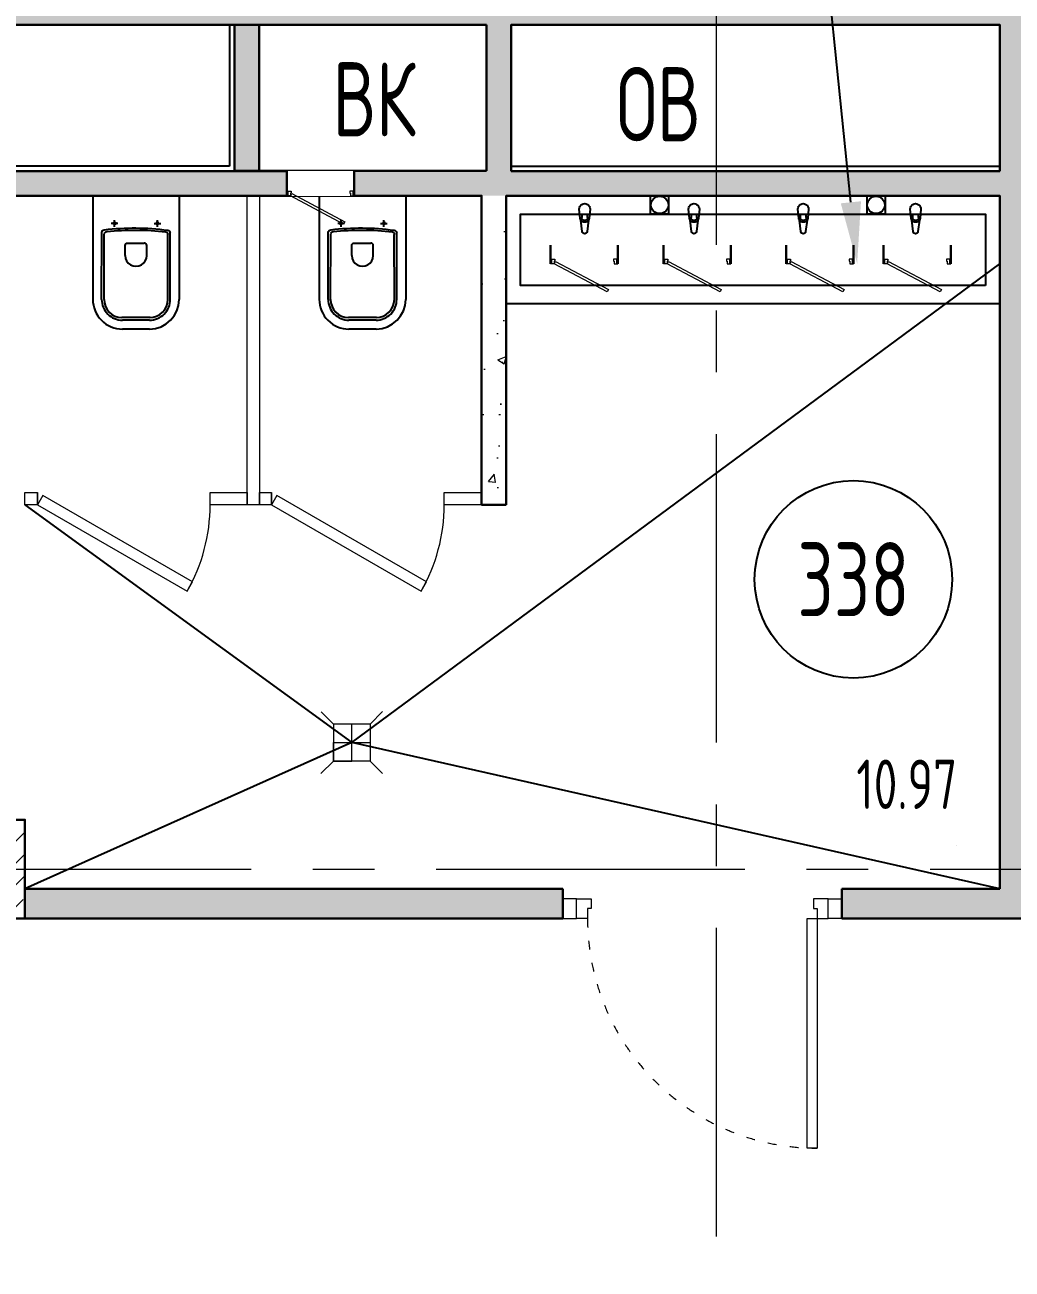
# Model space of a CAD drawing. Header units: millimetres. Extents: x -360149 to 682031, y -35655 to 209517.
# Drawn here: x 75842 to 79841, y 116981 to 122020 of the extents above; entities that cross this region are included whole.
import ezdxf
from ezdxf import colors
from ezdxf.entities.mleader import LeaderData, LeaderLine
from ezdxf.enums import TextEntityAlignment as Align
from ezdxf.math import Vec2, Vec3

# ---------------------------------------------------------------- set-up
doc = ezdxf.new("R2010")
doc.units = ezdxf.units.MM
doc.header["$MEASUREMENT"] = 0
doc.linetypes.add('ACAD_ISO03W100', pattern=[30, 12, -18])
doc.linetypes.add('CENTER', pattern=[2, 1.25, -0.25, 0.25, -0.25])
doc.layers.get('0').update_dxf_attribs({"color": 250, "lineweight": 9})
doc.layers.get('Defpoints').update_dxf_attribs({"color": 6})
for name, color, linetype, lineweight in [('АР_Выноски АПР', 7, 'Continuous', 5), ('АР_Двери', 175, 'Continuous', 18), ('АР_Колонны', 250, 'Continuous', 30), ('АР_Колонны Штрих', 250, 'Continuous', 5), ('АР_Маркер экспликации', 239, 'Continuous', 13), ('АР_Номер помещения', 1, 'Continuous', 25), ('АР_Оси', 195, 'Continuous', 9), ('АР_Отметки', 250, 'Continuous', 15), ('АР_Перегородки газоблок', 165, 'Continuous', 30), ('АР_Перегородки газоблок_Штрих', 165, 'Continuous', 5), ('АР_Перегородки сантехнические', 216, 'Continuous', 9), ('АР_Помещения_площадь', 19, 'Continuous', 9)]:
    doc.layers.add(name, color=color, linetype=linetype, lineweight=lineweight)
for name, color, linetype in [('АР_Отверстия', 251, 'Continuous'), ('Тонкая', 7, 'Continuous'), ('ТХ_ВК_оборуд.ТХ', 250, 'Continuous'), ('ТХ_ВК_трапы', 5, 'Continuous'), ('ТХ_дозаторы', 7, 'Continuous'), ('ТХ_сантехника', 253, 'Continuous')]:
    doc.layers.add(name, color=color, linetype=linetype)
doc.styles.add('ICOCPEUR', font='isocpeur.ttf')
doc.styles.add('ISOCPEUR', font='isocpeur.ttf', dxfattribs={"width": 0.7})
doc.styles.get("Standard").update_dxf_attribs({"font": 'isocpeur.ttf', "width": 0.7})

# ---------------------------------------------------------------- blocks, each defined once
blk = doc.blocks.new('*U11')
for p, q in [((0, 0), (0, 50)), ((700, 0), (700, 50))]:
    blk.add_line(p, q)
blk.add_lwpolyline([(0, 0), (606.2, -350), (628.1, -312.1), (21.9, 37.9)], close=True)
blk.add_arc((0, 0), 700, 330, 0)
blk = doc.blocks.new('*U9')
for p, q in [((0, 0), (0, 50)), ((700, 0), (700, 50))]:
    blk.add_line(p, q)
blk.add_lwpolyline([(0, 0), (606.2, -350), (628.1, -312.1), (21.9, 37.9)], close=True)
blk.add_arc((0, 0), 700, 330, 0)
blk = doc.blocks.new('*U224')
at = {"layer": 'АР_Номер помещения', "color": 7}
blk.add_circle((-19759, 1654.6), 400, dxfattribs=at)
at = {"layer": 'АР_Помещения_площадь', "color": 7}
blk.add_line((-19343.4, 578), (-19343.4, 578), dxfattribs=at)
at = {"color": 7, "style": 'ISOCPEUR', "width": 0.7, "flags": 1}
blk.add_attdef('КАТЕГОРИЯ', (-499.2, -2092.2), '', height=250, dxfattribs=at)
at = {"layer": 'АР_Номер помещения', "color": 7, "style": 'ISOCPEUR', "width": 0.7}
blk.add_attdef('НОМЕР_ПОМЕЩЕНИЯ', text='', height=300, dxfattribs=at).set_placement((-19759, 1654.6), align=Align.MIDDLE_CENTER)
at = {"layer": 'АР_Помещения_площадь', "color": 7, "lineweight": 30, "width": 0.7, "flags": 104}
blk.add_attdef('ИМЯ_ПОМЕЩЕНИЯ', text='', height=100, dxfattribs=at).set_placement((157.6, 1217.1), align=Align.MIDDLE_CENTER)
at = {"layer": 'АР_Помещения_площадь', "color": 7, "style": 'ISOCPEUR', "width": 0.7}
blk.add_attdef('ПЛОЩАДЬ_ПОМЕЩЕНИЯ', text='', height=200, dxfattribs=at).set_placement((-19338.5, 824.5), align=Align.MIDDLE_RIGHT)
blk = doc.blocks.new('*U360')
for points in [[(-55, -80), (-55, 0), (-115, 0), (-115, -40), (-100, -40), (-100, -80), (-55, -80)], [(0, 0), (0, -80), (-55, -80), (-55, 0), (0, 0)], [(-1130, 0), (-1130, -80), (-1075, -80), (-1075, 0), (-1130, 0)], [(-1075, -80), (-1075, 0), (-1015, 0), (-1015, -40), (-1030, -40), (-1030, -80), (-1075, -80)]]:
    blk.add_lwpolyline(points)
blk.add_lwpolyline([(-100, -80), (-100, -1010), (-140, -1010), (-140, -80)], close=True)
at = {"linetype": 'ACAD_ISO03W100', "ltscale": 3}
blk.add_arc((-100, -80), 930, 180, 270, dxfattribs=at)
blk = doc.blocks.new('унитаз поликлиники')
for p, q in [((0, 175), (0, -175)), ((0, 175), (420, 175)), ((420, 138.7), (149.6, 138.7)), ((420, 129), (156.8, 128.7)), ((125.6, 86.7), (99.5, 86.7)), ((112.4, 73.1), (112.4, 100.2)), ((494, 57.1), (494, -57.1)), ((504, 55), (504, -55)), ((540, 55), (540, -55)), ((191.9, -33.7), (191.9, 33.7)), ((242.4, 43.7), (201.9, 43.7)), ((242.4, -43.7), (201.9, -43.7)), ((125.5, -86.5), (99.4, -86.5)), ((112.3, -73), (112.3, -100.1)), ((420, -139), (147.9, -138.7)), ((420, -129), (155.2, -128.7)), ((0, -175), (420, -175))]:
    blk.add_line(p, q)
for centre, radius, start, end in [((420, 55), 120, 0, 90), ((420.5, 55.2), 83.5, 359.8619, 90.3335), ((420, 55), 74, 0, 90), ((242.4, 0), 43.7, 270, 90), ((420, -55), 120, 270, 0), ((420, -55), 84, 270, 0), ((420, -55), 74, 270, 358.4018)]:
    blk.add_arc(centre, radius, start, end)
at = {"extrusion": (0, 0, -1)}
for centre, major_axis, ratio, start_param, end_param in [((1158.1, 0), (-731, -726.4), 0.993775, 0.659849, 0.910919), ((984.1, 0), (-23.4, -941.4), 0.89728, 1.422258, 1.677847), ((149.5, 127.3), (-5.6, -10.5), 0.821373, 1.269211, 2.570669), ((154.4, 119.8), (-5.61, -7.72), 0.798093, 1.232924, 2.686723), ((112.4, 86.8), (3.55, 3.55), 1, 5.504025, 11.78721), ((201.9, -33.5), (4.12, -9.49), 0.964797, 0.42926, 1.943413), ((147.9, -127.5), (5.4, -10.4), 0.836443, 0.56114, 1.877577), ((155.2, -117.5), (5.3, -10.4), 0.842984, 0.549902, 1.8819)]:
    blk.add_ellipse(centre, major_axis=major_axis, ratio=ratio, start_param=start_param, end_param=end_param, dxfattribs=at)
for centre, major_axis, ratio, start_param, end_param in [((201.9, 33.5), (4.12, 9.49), 0.964797, 0.42926, 1.943413), ((112.3, -86.6), (3.54, -3.55), 1, 5.504025, 11.78721)]:
    blk.add_ellipse(centre, major_axis=major_axis, ratio=ratio, start_param=start_param, end_param=end_param)
blk = doc.blocks.new('_DotSmall')
at = {"color": 0, "linetype": 'ByBlock', "const_width": 0.5}
blk.add_lwpolyline([(-0.0625, 0, 1), (0.0625, 0, 1)], format="xyb", close=True, dxfattribs=at)
blk = doc.blocks.new('A$C500e89c7')
at = {"ltscale": 100}
blk.add_circle((-36.5, 37.3), 35.3, dxfattribs=at)
at = {"layer": 'ТХ_дозаторы', "ltscale": 100}
blk.add_lwpolyline([(-73, 74.7), (0, 74.7), (0, 0), (-73, 0)], close=True, dxfattribs=at)
blk = doc.blocks.new('*U987')
at = {"color": 7}
blk.add_wipeout([(-565, 60), (445, 60), (445, -218), (-565, -218)], dxfattribs=at)
for p, q in [((-530, 60), (-565, 60)), ((-550, 60), (-550, -10)), ((-550, -10), (-550, 60)), ((-510, 60), (-530, 60)), ((-510, 20), (-510, 60)), ((-500, 20), (-510, 20)), ((-500, -10), (-500, 20)), ((380, -10), (380, 20)), ((380, 20), (390, 20)), ((390, 20), (390, 60)), ((390, 60), (410, 60)), ((410, 60), (445, 60)), ((430, 60), (430, -10)), ((430, -10), (430, 60)), ((-565, -10), (-530, -10)), ((-530, -10), (-500, -10)), ((410, -10), (380, -10)), ((445, -10), (410, -10))]:
    blk.add_line(p, q)
at = {"lineweight": 30}
for p, q in [((-565, 60), (-565, -218)), ((445, 60), (445, -218))]:
    blk.add_line(p, q, dxfattribs=at)
blk.add_lwpolyline([(389, 60), (370, 25), (-424, 448), (-406, 483)], close=True)
blk = doc.blocks.new('*U988')
at = {"color": 7}
blk.add_wipeout([(-565, 60), (445, 60), (445, -314), (-565, -314)], dxfattribs=at)
for p, q in [((-530, 60), (-565, 60)), ((-550, 60), (-550, -10)), ((-550, -10), (-550, 60)), ((-510, 60), (-530, 60)), ((-510, 20), (-510, 60)), ((-500, 20), (-510, 20)), ((-500, -10), (-500, 20)), ((380, -10), (380, 20)), ((380, 20), (390, 20)), ((390, 20), (390, 60)), ((390, 60), (410, 60)), ((410, 60), (445, 60)), ((430, 60), (430, -10)), ((430, -10), (430, 60)), ((-565, -10), (-530, -10)), ((-530, -10), (-500, -10)), ((410, -10), (380, -10)), ((445, -10), (410, -10))]:
    blk.add_line(p, q)
at = {"lineweight": 30}
for p, q in [((-565, 60), (-565, -314)), ((445, 60), (445, -314))]:
    blk.add_line(p, q, dxfattribs=at)
blk.add_lwpolyline([(389, 60), (370, 25), (-424, 448), (-406, 483)], close=True)
blk = doc.blocks.new('Трап ТХ')
at = {"layer": 'ТХ_ВК_трапы', "color": 5, "lineweight": 0}
for p, q in [((305243.2, -196674.3), (305292.9, -196724.5)), ((305491.2, -196675.5), (305442.2, -196724.5)), ((305292.9, -196724.5), (305292.9, -196874.5)), ((305292.9, -196724.5), (305442.2, -196724.5)), ((305367.6, -196874.5), (305367.6, -196724.5)), ((305442.2, -196724.5), (305442.2, -196874.5)), ((305442.2, -196799.5), (305292.9, -196799.5)), ((305442.2, -196874.5), (305442.2, -196799.5)), ((305243.2, -196924.3), (305292.9, -196874.5)), ((305292.9, -196874.5), (305442.2, -196874.5)), ((305442.2, -196874.5), (305367.6, -196874.5)), ((305493.2, -196925.5), (305442.2, -196874.5))]:
    blk.add_line(p, q, dxfattribs=at)

msp = doc.modelspace()

# ---------------------------------------------------------------- hatches: boundary and pattern name
at = {"layer": 'АР_Колонны Штрих', "ltscale": 100}
h = msp.add_hatch(dxfattribs=at)
h.set_pattern_fill('ANSI35', color=256, scale=500)
h.set_pattern_definition([(45, (-881609.7, 158672.16), (-88.388348, 88.388348), []), (45, (-881521.31, 158672.16), (-88.388348, 88.388348), [156.25, -31.25, 0, -31.25])])
h.paths.add_polyline_path([(75842.4, 118800.68), (75442.4, 118800.68), (75442.4, 118400.68), (75842.4, 118400.68)])
at = {"layer": 'АР_Перегородки газоблок_Штрих', "ltscale": 100}
h = msp.add_hatch(dxfattribs=at)
h.set_pattern_fill('AR-CONC', color=256, scale=30)
h.set_pattern_definition([(50, (0, -20), (215.17805, -18.82564), [22.5, -247.5]), (355, (0, -20), (-41.6254, 225.65764), [18, -198]), (100.45144, (17.93, -21.57), (173.55265, 206.832), [19.12206, -210.34263]), (46.1842, (0, 40), (320.1724, -49.6558), [33.75, -371.25]), (96.63564, (26.68, 35.86), (280.3986, 292.2356), [28.6831, -315.5141]), (351.18416, (0, 40), (280.3986, 292.2356), [27, -297]), (21, (30, 25), (179.07212, -120.78567), [22.5, -247.5]), (326, (30, 25), (72.9946, 217.545), [18, -198]), (71.45144, (44.92, 14.93), (252.0667, 96.75935), [19.12206, -210.34263]), (37.5, (0, -20), (3.647957, 99.868156), [0, -195.6, 0, -201, 0, -198.75]), (7.5, (0, -20), (78.92086, 118.32351), [0, -114.6, 0, -191.1, 0, -75.75]), (327.5, (-66.9, -20), (160.14673, -6.76646), [0, -75, 0, -234, 0, -310.5]), (317.5, (-96.9, -20), (174.95585, 30.0315), [0, -97.5, 0, -155.4, 0, -220.5])])
h.paths.add_polyline_path([(72392.4, 118500.66), (72077.4, 118500.67), (72077.4, 118380.73), (72612.4, 118380.69), (72612.4, 118500.7), (72492.4, 118500.67), (72492.4, 121328.24), (73872.39, 121328.24), (73872.39, 120076.15), (73972.39, 120076.15), (73972.39, 121328.48), (77692.38, 121328.51), (79791.19, 121328.48), (79791.23, 118520.64), (79891.24, 118520.64), (79891.2, 121328.48), (81877.4, 121328.47), (81877.4, 121428.23), (79891.19, 121428.67), (79891.23, 122019.8), (79791.23, 122019.22), (79791.19, 121428.48), (77812.38, 121428.48), (77812.38, 122020.67), (77712.38, 122020.68), (77712.38, 121428.5), (77712.38, 122000.33), (77712.82, 121428.5), (76790.9, 121428.48), (76790.9, 122020.31), (76690.9, 122020.33), (76690.9, 121428.5), (73972.39, 121428.48), (73972.39, 122000.31), (73972.39, 121428.48), (73992.39, 122019.01), (73872.39, 122019.01), (73872.39, 121428.48), (73872.39, 121428.48), (73872.39, 122000.32), (73872.39, 122000.32), (73872.39, 121428.48), (72492.4, 121428.48), (72492.4, 122020.3), (81877.37, 122020.34), (81877.4, 122120.1), (79891.49, 122120.32), (79890.96, 124400.68), (81442.4, 124400.68), (81442.4, 124500.68), (79791.23, 124500.68), (79791.23, 122120.32), (72492.4, 122120.32), (72492.4, 122240.32), (72392.4, 122240.32)])
h = msp.add_hatch(dxfattribs=at)
h.set_pattern_fill('AR-CONC', color=256, scale=2)
h.set_pattern_definition([(50, (-402410.4, -50233.23), (364.36934, -31.87817), [38.1, -419.1]), (355, (-402410.4, -50233.23), (-70.48684, 382.1137), [30.48, -335.28117]), (100.451445, (-402380.03, -50235.9), (293.8825, 350.2355), [32.38002, -356.1805]), (46.1842, (-402410.4, -50131.63), (542.1581, -84.08466), [57.15, -628.65]), (96.63556, (-402365.2, -50138.63), (474.80827, 494.85225), [48.57005, -534.2712]), (351.18415, (-402410.4, -50131.6), (474.80827, 494.85225), [45.71993, -502.91946]), (21, (-402359.6, -50157.03), (303.22878, -204.5304), [38.1, -419.1]), (326, (-402359.6, -50157.03), (123.60406, 368.37593), [30.48, -335.28]), (71.451445, (-402334.32, -50174.07), (426.83284, 163.84554), [32.38002, -356.17988]), (37.5, (-402410.39, -50233.23), (6.177207, 169.110078), [0, -331.216, 0, -340.36, 0, -336.55]), (7.5, (-402410.4, -50233.23), (133.639325, 200.36115), [0, -194.056, 0, -323.596, 0, -128.27]), (327.5, (-402523.68, -50233.23), (271.18119, -11.457488), [0, -127, 0, -396.24, 0, -525.78]), (317.5, (-402574.48, -50233.23), (296.25836, 50.85298), [0, -165.1, 0, -263.144, 0, -373.38])])
h.paths.add_polyline_path([(77692.37, 121328.48), (77692.37, 120116.17), (77792.37, 120116.14), (77792.37, 121328.48)])
h = msp.add_hatch(dxfattribs=at)
h.set_pattern_fill('AR-CONC', color=256, scale=2)
h.set_pattern_definition([(50, (-402410.38, -50233.2), (364.36934, -31.87817), [38.1, -419.1]), (355, (-402410.38, -50233.2), (-70.48684, 382.1137), [30.48, -335.28117]), (100.451445, (-402380, -50235.87), (293.8825, 350.2355), [32.38002, -356.1805]), (46.1842, (-402410.4, -50131.6), (542.1581, -84.08466), [57.15, -628.65]), (96.63556, (-402365.2, -50138.6), (474.80827, 494.85225), [48.57005, -534.2712]), (351.18415, (-402410.4, -50131.6), (474.80827, 494.85225), [45.71993, -502.91946]), (21, (-402359.58, -50157), (303.22878, -204.5304), [38.1, -419.1]), (326, (-402359.58, -50157), (123.60406, 368.37593), [30.48, -335.28]), (71.451445, (-402334.3, -50174.06), (426.83284, 163.84554), [32.38002, -356.17988]), (37.5, (-402410.38, -50233.21), (6.177207, 169.110078), [0, -331.216, 0, -340.36, 0, -336.55]), (7.5, (-402410.38, -50233.21), (133.639325, 200.36115), [0, -194.056, 0, -323.596, 0, -128.27]), (327.5, (-402523.66, -50233.21), (271.18119, -11.457488), [0, -127, 0, -396.24, 0, -525.78]), (317.5, (-402574.46, -50233.21), (296.25836, 50.85298), [0, -165.1, 0, -263.144, 0, -373.38])])
h.paths.add_polyline_path([(77692.38, 121328.48), (77692.39, 120116.18), (77792.39, 120116.15), (77792.39, 121328.48)])
h = msp.add_hatch(dxfattribs=at)
h.set_pattern_fill('AR-CONC', color=256, scale=30)
h.set_pattern_definition([(50, (0, 0), (215.17805, -18.82564), [22.5, -247.5]), (355, (0, 0), (-41.6254, 225.65764), [18, -198]), (100.45144, (17.93, -1.57), (173.55265, 206.832), [19.12206, -210.34263]), (46.1842, (0, 60), (320.1724, -49.6558), [33.75, -371.25]), (96.63564, (26.68, 55.86), (280.3986, 292.2356), [28.6831, -315.5141]), (351.18416, (0, 60), (280.3986, 292.2356), [27, -297]), (21, (30, 45), (179.07212, -120.78567), [22.5, -247.5]), (326, (30, 45), (72.9946, 217.545), [18, -198]), (71.45144, (44.92, 34.93), (252.0667, 96.75935), [19.12206, -210.34263]), (37.5, (0, 0), (3.647957, 99.868156), [0, -195.6, 0, -201, 0, -198.75]), (7.5, (0, 0), (78.92086, 118.32351), [0, -114.6, 0, -191.1, 0, -75.75]), (327.5, (-66.9, 0), (160.14673, -6.76646), [0, -75, 0, -234, 0, -310.5]), (317.5, (-96.9, 0), (174.95585, 30.0315), [0, -97.5, 0, -155.4, 0, -220.5])])
h.paths.add_polyline_path([(78020.74, 118400.6), (78020.74, 118520.6), (75842.4, 118520.68), (75842.39, 118400.68)])
h.paths.add_polyline_path([(79151.33, 118520.68), (79151.33, 118400.67), (81442.39, 118400.68), (81442.4, 118520.68)])

# ---------------------------------------------------------------- linework, layer by layer
at = {"layer": 'Defpoints', "ltscale": 100}
for points in [[(76670.9, 121448.51), (73992.39, 121448.51), (73992.39, 122020.32), (76670.9, 122020.32)], [(77812.38, 121448.47), (79791.23, 121448.47), (79791.23, 122020.28), (77812.38, 122020.28)]]:
    msp.add_lwpolyline(points, close=True, dxfattribs=at)
at = {"layer": 'АР_Колонны', "ltscale": 100}
msp.add_lwpolyline([(75442.4, 118800.68), (75842.4, 118800.68), (75842.4, 118400.68), (75442.4, 118400.68)], close=True, dxfattribs=at)
at = {"layer": 'АР_Оси', "linetype": 'CENTER', "ltscale": 1000}
for p, q in [((78642.4, 134363.15), (78642.4, 78630.8)), ((45508.7, 118600.68), (128687.11, 118600.68))]:
    msp.add_line(p, q, dxfattribs=at)
at = {"layer": 'АР_Перегородки газоблок', "ltscale": 100}
msp.add_line((81877.4, 118400.68), (79151.33, 118400.66), dxfattribs=at)
for points in [[(76876.32, 122020.32), (73972.39, 122020.32)], [(77712.38, 122020.32), (76687.39, 122020.32)], [(76690.9, 121428.51), (76690.9, 122020.32)], [(76790.9, 122020.32), (76790.9, 121428.48)], [(77712.38, 121428.51), (77712.38, 122020.32)], [(77812.38, 122020.32), (77812.38, 121428.48)], [(79791.23, 122020.31), (77812.38, 122020.31)], [(79791.23, 122020.31), (79791.19, 121428.48)], [(73972.39, 121428.48), (76963.82, 121428.49)], [(76687.39, 121428.5), (77712.38, 121428.5)], [(77812.38, 121428.48), (79791.19, 121428.48)], [(77692.39, 120076.15), (77692.39, 121328.51), (73972.39, 121328.51)], [(77692.38, 121328.48), (77692.38, 121328.51)], [(77792.39, 121328.48), (79791.19, 121328.51)], [(77792.39, 121328.48), (77792.39, 120076.15)], [(79791.19, 121328.48), (79791.23, 118520.66)], [(77692.37, 120076.14), (77692.37, 121200.31)], [(77792.37, 121200.31), (77792.37, 120076.14)], [(77792.37, 120076.14), (77692.37, 120076.14)], [(77792.39, 120076.15), (77692.39, 120076.15)], [(78020.74, 118520.61), (78020.74, 118400.6), (75802.4, 118400.66)], [(75842.4, 118520.54), (78020.74, 118520.54)], [(79151.33, 118520.68), (79151.33, 118400.67)], [(79151.33, 118520.65), (79791.23, 118520.67)]]:
    msp.add_lwpolyline(points, dxfattribs=at)
at = {"layer": 'АР_Перегородки сантехнические', "lineweight": 0}
for points in [[(76742.37, 121328.49), (76792.37, 121328.49), (76792.37, 120076.14), (76742.37, 120076.14)], [(75892.86, 120126.14), (75892.86, 120076.14), (75842.38, 120076.14), (75842.38, 120126.14)], [(76742.37, 120126.14), (76742.37, 120076.14), (76592.86, 120076.14), (76592.86, 120126.14)], [(76840.83, 120126.14), (76840.83, 120076.14), (76792.37, 120076.14), (76792.37, 120126.14)], [(77692.37, 120126.14), (77692.37, 120076.14), (77540.83, 120076.14), (77540.83, 120126.14)]]:
    msp.add_lwpolyline(points, close=True, dxfattribs=at)
at = {"layer": 'Тонкая', "ltscale": 500}
msp.add_lwpolyline([(75842.38, 120076.14), (77166.75, 119113.5), (75842.4, 118520.93)], dxfattribs=at)
at = {"layer": 'ТХ_сантехника'}
for p, q in [((78091.46, 121237.63), (78087.96, 121274.41)), ((78131.79, 121274.41), (78128.28, 121237.63)), ((78534.09, 121237.63), (78530.59, 121274.41)), ((78574.42, 121274.41), (78570.91, 121237.63)), ((78976.72, 121237.63), (78973.21, 121274.41)), ((79017.05, 121274.41), (79013.54, 121237.63)), ((79431.8, 121237.63), (79428.29, 121274.41)), ((79472.12, 121274.41), (79468.61, 121237.63)), ((78100.14, 121182.89), (78094.33, 121229.29)), ((78097.95, 121252.57), (78097.95, 121239.54)), ((78121.79, 121252.57), (78097.95, 121252.57)), ((78125.41, 121229.29), (78119.6, 121182.89)), ((78121.79, 121239.54), (78121.79, 121252.57)), ((78542.77, 121182.89), (78536.96, 121229.29)), ((78540.58, 121252.57), (78540.58, 121239.54)), ((78564.42, 121252.57), (78540.58, 121252.57)), ((78568.04, 121229.29), (78562.23, 121182.89)), ((78564.42, 121239.54), (78564.42, 121252.57)), ((78985.4, 121182.89), (78979.59, 121229.29)), ((78983.21, 121252.57), (78983.21, 121239.54)), ((79007.05, 121252.57), (78983.21, 121252.57)), ((79010.67, 121229.29), (79004.86, 121182.89)), ((79007.05, 121239.54), (79007.05, 121252.57)), ((79440.47, 121182.89), (79434.66, 121229.29)), ((79438.28, 121252.57), (79438.28, 121239.54)), ((79462.13, 121252.57), (79438.28, 121252.57)), ((79465.75, 121229.29), (79459.93, 121182.89)), ((79462.13, 121239.54), (79462.13, 121252.57))]:
    msp.add_line(p, q, dxfattribs=at)
for points in [[(79791.19, 120890.17), (77792.39, 120890.17), (77792.39, 121328.48), (79791.19, 121328.48)], [(79733.43, 120964.68), (77849.37, 120964.68), (77849.37, 121253.97), (79733.43, 121253.97)]]:
    msp.add_lwpolyline(points, close=True, dxfattribs=at)
at = {"layer": 'ТХ_сантехника', "extrusion": (0, 0, -1)}
for centre, major_axis, start_param, end_param in [((78109.87, 121274.41), (-15.5, 15.5), -0.7853982, 2.3561945), ((78552.5, 121274.41), (-15.5, 15.5), -0.7853982, 2.3561945), ((78995.13, 121274.41), (-15.5, 15.5), -0.7853982, 2.3561945), ((79450.2, 121274.41), (-15.5, 15.5), -0.7853982, 2.3561945), ((78109.87, 121239.3), (-13.07, 13.07), -1.3573605, -0.8756248), ((78109.87, 121239.3), (-13.07, -13.07), 4.4989531, 6.4966212), ((78109.87, 121239.54), (-8.43, -8.43), 3.9269908, 7.0685835), ((78109.87, 121239.3), (-13.07, -13.07), 4.0172175, 4.4989531), ((78552.5, 121239.3), (-13.07, 13.07), -1.3573605, -0.8756248), ((78552.5, 121239.3), (-13.07, -13.07), 4.4989531, 6.4966212), ((78552.5, 121239.54), (-8.43, -8.43), 3.9269908, 7.0685835), ((78552.5, 121239.3), (-13.07, -13.07), 4.0172175, 4.4989531), ((78995.13, 121239.3), (-13.07, 13.07), -1.3573605, -0.8756248), ((78995.13, 121239.3), (-13.07, -13.07), 4.4989531, 6.4966212), ((78995.13, 121239.54), (-8.43, -8.43), 3.9269908, 7.0685835), ((78995.13, 121239.3), (-13.07, -13.07), 4.0172175, 4.4989531), ((79450.2, 121239.3), (-13.07, 13.07), -1.3573605, -0.8756248), ((79450.2, 121239.3), (-13.07, -13.07), 4.4989531, 6.4966212), ((79450.2, 121239.54), (-8.43, -8.43), 3.9269908, 7.0685835), ((79450.2, 121239.3), (-13.07, -13.07), 4.0172175, 4.4989531), ((78109.87, 121184.11), (-6.93, -6.93), 4.0515886, 6.9439857), ((78552.5, 121184.11), (-6.93, -6.93), 4.0515886, 6.9439857), ((78995.13, 121184.11), (-6.93, -6.93), 4.0515886, 6.9439857), ((79450.2, 121184.11), (-6.93, -6.93), 4.0515886, 6.9439857)]:
    msp.add_ellipse(centre, major_axis=major_axis, ratio=1, start_param=start_param, end_param=end_param, dxfattribs=at)

# ---------------------------------------------------------------- block references
at = {"layer": 'АР_Двери', "lineweight": 30}
for name, p in [('*U9', (75892.86, 120076.14)), ('*U11', (76840.83, 120076.14))]:
    msp.add_blockref(name, p, dxfattribs=at)
at = {"layer": 'АР_Двери'}
msp.add_blockref('*U360', (79151.33, 118480.72), dxfattribs=at)
at = {"layer": 'АР_Маркер экспликации'}
ref = msp.add_blockref('*U224', (98957.38, 118119.97), dxfattribs=at)
ref.add_attrib('НОМЕР_ПОМЕЩЕНИЯ', '338', dxfattribs={"layer": 'АР_Номер помещения', "color": 7, "height": 300, "style": 'ISOCPEUR', "width": 0.7}).set_placement((79198.4, 119774.54), align=Align.MIDDLE_CENTER)
ref.add_attrib('ПЛОЩАДЬ_ПОМЕЩЕНИЯ', '10.97', dxfattribs={"layer": 'АР_Помещения_площадь', "color": 7, "height": 200, "style": 'ISOCPEUR', "width": 0.7}).set_placement((79618.89, 118944.51), align=Align.MIDDLE_RIGHT)
at = {"layer": 'ТХ_ВК_оборуд.ТХ', "xscale": -1}
msp.add_blockref('Трап ТХ', (382534.31, 315913.03), dxfattribs=at)
at = {"layer": 'ТХ_дозаторы', "ltscale": 100}
for p in [(78450, 121253.82), (79326.5, 121253.8)]:
    msp.add_blockref('A$C500e89c7', p, dxfattribs=at)
at = {"layer": 'ТХ_сантехника', "rotation": 270.0015666875582}
for p in [(76292.35, 121328.52), (77209.85, 121328.52)]:
    msp.add_blockref('унитаз поликлиники', p, dxfattribs=at)

# ---------------------------------------------------------------- texts
at = {"layer": 'АР_Отверстия', "ltscale": 100, "char_height": 300, "attachment_point": 5, "line_spacing_factor": 0.7, "style": 'ICOCPEUR'}
for s, insert in [('\\A1;{\\W0.7;ВК}', (77257.07, 121718.81)), ('\\A1;{\\W0.7;ОВ}', (78408.91, 121699))]:
    msp.add_mtext(s, dxfattribs=dict(at, insert=insert))

# ---------------------------------------------------------------- leaders
at = {"layer": 'АР_Выноски АПР'}
ml = msp.add_multileader_mtext('Standard', dxfattribs=at)
ml.set_content('зашивка сифонов \\Pпод раковинами', color=256, style='ISOCPEUR')
ml.set_leader_properties()
ml.build(insert=Vec2(0, 0))
ml.multileader.update_dxf_attribs({"text_left_attachment_type": 6, "text_right_attachment_type": 6, "dogleg_length": 100, "arrow_head_size": 250})
ctx = ml.context
ctx.base_point, ctx.char_height, ctx.arrow_head_size, ctx.landing_gap_size, ctx.plane_origin = Vec3(76982.75, 123181.5), 250, 250, 25, Vec3(84781.84, 131529.75)
ctx.left_attachment, ctx.right_attachment = 6, 6
notes = []
notes.append((ctx, [(1, (1, 1, 0), (78996.5, 123181.5), (-1, 0), 100, [(2, [(79213.55, 121053.05)], 0, [])])]))
ctx.mtext.insert, ctx.mtext.width, ctx.mtext.defined_height, ctx.mtext.flow_direction = Vec3(77007.75, 123506.5), 4200.7654, 12.17, 5
ml = msp.add_multileader_mtext('Standard', dxfattribs=at)
ml.set_content('зашивка сифонов \\Pпод раковинами', color=256, style='ISOCPEUR')
ml.set_leader_properties()
ml.build(insert=Vec2(0, 0))
ml.multileader.update_dxf_attribs({"text_left_attachment_type": 6, "text_right_attachment_type": 6, "dogleg_length": 100, "arrow_head_size": 250})
ctx = ml.context
ctx.base_point, ctx.char_height, ctx.arrow_head_size, ctx.landing_gap_size, ctx.plane_origin = Vec3(74293.5, 123133.5), 250, 250, 25, Vec3(79684.11, 131554.73)
ctx.left_attachment, ctx.right_attachment = 6, 6
notes.append((ctx, [(0, (1, 1, 0), (74193.5, 123133.5), (1, 0), 100, [(2, [(73192.39, 121078.06)], 0, [])])]))
ctx.mtext.insert, ctx.mtext.width, ctx.mtext.defined_height, ctx.mtext.flow_direction = Vec3(74318.5, 123458.5), 4200.7654, 12.17, 5
at = {"layer": 'АР_Отметки'}
ml = msp.add_multileader_mtext('Standard', dxfattribs=at)
ml.set_content('Л.4', color=256, style='ISOCPEUR')
ml.set_leader_properties(color=256, linetype='Continuous', lineweight=-1)
ml.set_arrow_properties(name='DOTSMALL')
ml.build(insert=Vec2(0, 0))
ml.multileader.update_dxf_attribs({"has_text_frame": 1, "text_left_attachment_type": 4, "text_right_attachment_type": 4, "dogleg_length": 100, "arrow_head_size": 180})
ctx = ml.context
ctx.base_point, ctx.char_height, ctx.arrow_head_size, ctx.landing_gap_size, ctx.plane_origin = Vec3(82551.88, 129862.56), 250, 180, 50, Vec3(110672.33, 117704.9)
ctx.left_attachment, ctx.right_attachment = 4, 4
notes.append((ctx, [(0, (0, 0, 0), (0, 0), (1, 0), 1, [])]))
ctx.mtext.insert, ctx.mtext.width, ctx.mtext.line_spacing_style, ctx.mtext.flow_direction = Vec3(82601.88, 130195.89), 852.697, 2, 5
ml = msp.add_multileader_mtext('Standard', dxfattribs=at)
ml.set_content('+8,400', color=256, style='ISOCPEUR')
ml.set_leader_properties(color=256, linetype='Continuous', lineweight=-1)
ml.set_arrow_properties(name='DOTSMALL')
ml.build(insert=Vec2(0, 0))
ml.multileader.update_dxf_attribs({"has_text_frame": 1, "text_left_attachment_type": 4, "text_right_attachment_type": 4, "dogleg_length": 100, "arrow_head_size": 180})
ctx = ml.context
ctx.base_point, ctx.char_height, ctx.arrow_head_size, ctx.landing_gap_size, ctx.plane_origin = Vec3(82370.95, 129105.2), 250, 180, 50, Vec3(82914.23, 129908.16)
ctx.left_attachment, ctx.right_attachment = 4, 4
notes.append((ctx, [(0, (0, 0, 0), (0, 0), (1, 0), 1, [])]))
ctx.mtext.insert, ctx.mtext.width, ctx.mtext.line_spacing_style, ctx.mtext.flow_direction = Vec3(82420.95, 129438.54), 852.697, 2, 5
ml = msp.add_multileader_mtext('Standard', dxfattribs=at)
ml.set_content('+7,050', color=256, style='ISOCPEUR')
ml.set_leader_properties(color=256, linetype='Continuous', lineweight=-1)
ml.set_arrow_properties(name='DOTSMALL')
ml.build(insert=Vec2(0, 0))
ml.multileader.update_dxf_attribs({"has_text_frame": 1, "text_left_attachment_type": 4, "text_right_attachment_type": 4, "dogleg_length": 100, "arrow_head_size": 180})
ctx = ml.context
ctx.base_point, ctx.char_height, ctx.arrow_head_size, ctx.landing_gap_size, ctx.plane_origin = Vec3(87665.16, 129033.36), 250, 180, 50, Vec3(87583.77, 127765.8)
ctx.left_attachment, ctx.right_attachment = 4, 4
notes.append((ctx, [(0, (0, 0, 0), (0, 0), (1, 0), 1, [])]))
ctx.mtext.insert, ctx.mtext.width, ctx.mtext.line_spacing_style, ctx.mtext.flow_direction = Vec3(87715.16, 129366.7), 852.697, 2, 5
ml = msp.add_multileader_mtext('Standard', dxfattribs=at)
ml.set_content('+6,300', color=256, style='ISOCPEUR')
ml.set_leader_properties(color=256, linetype='Continuous', lineweight=-1)
ml.set_arrow_properties(name='DOTSMALL')
ml.build(insert=Vec2(0, 0))
ml.multileader.update_dxf_attribs({"has_text_frame": 1, "text_left_attachment_type": 4, "text_right_attachment_type": 4, "dogleg_length": 100, "arrow_head_size": 180})
ctx = ml.context
ctx.base_point, ctx.char_height, ctx.arrow_head_size, ctx.landing_gap_size, ctx.plane_origin = Vec3(113829.74, 126453.14), 250, 180, 50, Vec3(122173.57, 124212.23)
ctx.left_attachment, ctx.right_attachment = 4, 4
notes.append((ctx, [(0, (0, 0, 0), (0, 0), (1, 0), 1, [])]))
ctx.mtext.insert, ctx.mtext.width, ctx.mtext.line_spacing_style, ctx.mtext.flow_direction = Vec3(113879.74, 126786.47), 852.697, 2, 5
ml = msp.add_multileader_mtext('Standard', dxfattribs=at)
ml.set_content('Л.5', color=256, style='ISOCPEUR')
ml.set_leader_properties(color=256, linetype='Continuous', lineweight=-1)
ml.set_arrow_properties(name='DOTSMALL')
ml.build(insert=Vec2(0, 0))
ml.multileader.update_dxf_attribs({"has_text_frame": 1, "text_left_attachment_type": 4, "text_right_attachment_type": 4, "dogleg_length": 100, "arrow_head_size": 180})
ctx = ml.context
ctx.base_point, ctx.char_height, ctx.arrow_head_size, ctx.landing_gap_size, ctx.plane_origin = Vec3(112375.78, 126435.24), 250, 180, 50, Vec3(138158.65, 112714.64)
ctx.left_attachment, ctx.right_attachment = 4, 4
notes.append((ctx, [(0, (0, 0, 0), (0, 0), (1, 0), 1, [])]))
ctx.mtext.insert, ctx.mtext.width, ctx.mtext.line_spacing_style, ctx.mtext.flow_direction = Vec3(112425.78, 126768.57), 852.697, 2, 5
ml = msp.add_multileader_mtext('Standard', dxfattribs=at)
ml.set_content('+8,400', color=256, style='ISOCPEUR')
ml.set_leader_properties(color=256, linetype='Continuous', lineweight=-1)
ml.set_arrow_properties(name='DOTSMALL')
ml.build(insert=Vec2(0, 0))
ml.multileader.update_dxf_attribs({"has_text_frame": 1, "text_left_attachment_type": 4, "text_right_attachment_type": 4, "dogleg_length": 100, "arrow_head_size": 180})
ctx = ml.context
ctx.base_point, ctx.char_height, ctx.arrow_head_size, ctx.landing_gap_size, ctx.plane_origin = Vec3(113171.95, 119660.76), 250, 180, 50, Vec3(117140.14, 126539.51)
ctx.left_attachment, ctx.right_attachment = 4, 4
notes.append((ctx, [(0, (0, 0, 0), (0, 0), (1, 0), 1, [])]))
ctx.mtext.insert, ctx.mtext.width, ctx.mtext.line_spacing_style, ctx.mtext.flow_direction = Vec3(113221.95, 119994.1), 852.697, 2, 5
ml = msp.add_multileader_mtext('Standard', dxfattribs=at)
ml.set_content('+8,400', color=256, style='ISOCPEUR')
ml.set_leader_properties(color=256, linetype='Continuous', lineweight=-1)
ml.set_arrow_properties(name='DOTSMALL')
ml.build(insert=Vec2(0, 0))
ml.multileader.update_dxf_attribs({"has_text_frame": 1, "text_left_attachment_type": 4, "text_right_attachment_type": 4, "dogleg_length": 100, "arrow_head_size": 180})
ctx = ml.context
ctx.base_point, ctx.char_height, ctx.arrow_head_size, ctx.landing_gap_size, ctx.plane_origin = Vec3(85630.6, 118954.61), 250, 180, 50, Vec3(85857.88, 118747.45)
ctx.left_attachment, ctx.right_attachment = 4, 4
notes.append((ctx, [(0, (0, 0, 0), (0, 0), (1, 0), 1, [])]))
ctx.mtext.insert, ctx.mtext.width, ctx.mtext.line_spacing_style, ctx.mtext.flow_direction = Vec3(85680.6, 119287.95), 852.697, 2, 5
for ctx, leaders in notes:
    for number, flags, end, landing, length, lines in leaders:
        leader = LeaderData()
        leader.index, (leader.has_last_leader_line, leader.has_dogleg_vector, leader.attachment_direction) = number, flags
        leader.last_leader_point, leader.dogleg_vector, leader.dogleg_length = Vec3(end), Vec3(landing), length
        for number, points, colour, breaks in lines:
            line = LeaderLine()
            line.index, line.vertices, line.color, line.breaks = number, Vec3.list(points), colors.encode_raw_color(colour), breaks
            leader.lines.append(line)
        ctx.leaders.append(leader)

# ---------------------------------------------------------------- next in the draw order: block references
at = {"layer": 'АР_Двери', "xscale": 0.2701273999331003, "yscale": 0.2701273999331003, "zscale": 0.2701273999331003, "rotation": 180.0022807060942}
for name, p in [('*U988', (77023.63, 121343.69)), ('*U987', (78091.31, 121069.29)), ('*U987', (78548.72, 121069.27)), ('*U987', (79046.12, 121069.27)), ('*U987', (79440.37, 121069.27))]:
    msp.add_blockref(name, p, dxfattribs=at)

# ---------------------------------------------------------------- next in the draw order: linework, layer by layer
at = {"layer": 'Тонкая', "ltscale": 500}
msp.add_lwpolyline([(79791.23, 118520.68), (77166.75, 119113.5), (79791.19, 121053.04)], dxfattribs=at)

# ---------------------------------------------------------------- next in the draw order: leaders
at = {"layer": 'АР_Отметки'}
ml = msp.add_multileader_mtext('Standard', dxfattribs=at)
ml.set_content('Л.4', color=256, style='ISOCPEUR')
ml.set_leader_properties(color=256, linetype='Continuous', lineweight=-1)
ml.set_arrow_properties(name='DOTSMALL')
ml.build(insert=Vec2(0, 0))
ml.multileader.update_dxf_attribs({"has_text_frame": 1, "text_left_attachment_type": 4, "text_right_attachment_type": 4, "dogleg_length": 100, "arrow_head_size": 180})
ctx = ml.context
ctx.base_point, ctx.char_height, ctx.arrow_head_size, ctx.landing_gap_size, ctx.plane_origin = Vec3(492034.94, 129862.56), 250, 180, 50, Vec3(520155.38, 117704.9)
ctx.left_attachment, ctx.right_attachment = 4, 4
notes = []
notes.append((ctx, [(0, (0, 0, 0), (0, 0), (1, 0), 1, [])]))
ctx.mtext.insert, ctx.mtext.width, ctx.mtext.line_spacing_style, ctx.mtext.flow_direction = Vec3(492084.94, 130195.89), 852.697, 2, 5
ml = msp.add_multileader_mtext('Standard', dxfattribs=at)
ml.set_content('Л.4', color=256, style='ISOCPEUR')
ml.set_leader_properties(color=256, linetype='Continuous', lineweight=-1)
ml.set_arrow_properties(name='DOTSMALL')
ml.build(insert=Vec2(0, 0))
ml.multileader.update_dxf_attribs({"has_text_frame": 1, "text_left_attachment_type": 4, "text_right_attachment_type": 4, "dogleg_length": 100, "arrow_head_size": 180})
ctx = ml.context
ctx.base_point, ctx.char_height, ctx.arrow_head_size, ctx.landing_gap_size, ctx.plane_origin = Vec3(219490.04, 129862.56), 250, 180, 50, Vec3(247610.49, 117704.9)
ctx.left_attachment, ctx.right_attachment = 4, 4
notes.append((ctx, [(0, (0, 0, 0), (0, 0), (1, 0), 1, [])]))
ctx.mtext.insert, ctx.mtext.width, ctx.mtext.line_spacing_style, ctx.mtext.flow_direction = Vec3(219540.04, 130195.89), 852.697, 2, 5
ml = msp.add_multileader_mtext('Standard', dxfattribs=at)
ml.set_content('+13,200', color=256, style='ISOCPEUR')
ml.set_leader_properties(color=256, linetype='Continuous', lineweight=-1)
ml.set_arrow_properties(name='DOTSMALL')
ml.build(insert=Vec2(0, 0))
ml.multileader.update_dxf_attribs({"has_text_frame": 1, "text_left_attachment_type": 4, "text_right_attachment_type": 4, "dogleg_length": 100, "arrow_head_size": 180})
ctx = ml.context
ctx.base_point, ctx.char_height, ctx.arrow_head_size, ctx.landing_gap_size, ctx.plane_origin = Vec3(224688.95, 129360.2), 250, 180, 50, Vec3(225232.23, 130163.16)
ctx.left_attachment, ctx.right_attachment = 4, 4
notes.append((ctx, [(0, (0, 0, 0), (0, 0), (1, 0), 1, [])]))
ctx.mtext.insert, ctx.mtext.width, ctx.mtext.line_spacing_style, ctx.mtext.flow_direction = Vec3(224738.95, 129693.54), 852.697, 2, 5
for ctx, leaders in notes:
    for number, flags, end, landing, length, lines in leaders:
        leader = LeaderData()
        leader.index, (leader.has_last_leader_line, leader.has_dogleg_vector, leader.attachment_direction) = number, flags
        leader.last_leader_point, leader.dogleg_vector, leader.dogleg_length = Vec3(end), Vec3(landing), length
        for number, points, colour, breaks in lines:
            line = LeaderLine()
            line.index, line.vertices, line.color, line.breaks = number, Vec3.list(points), colors.encode_raw_color(colour), breaks
            leader.lines.append(line)
        ctx.leaders.append(leader)

doc.saveas('drawing.dxf')
